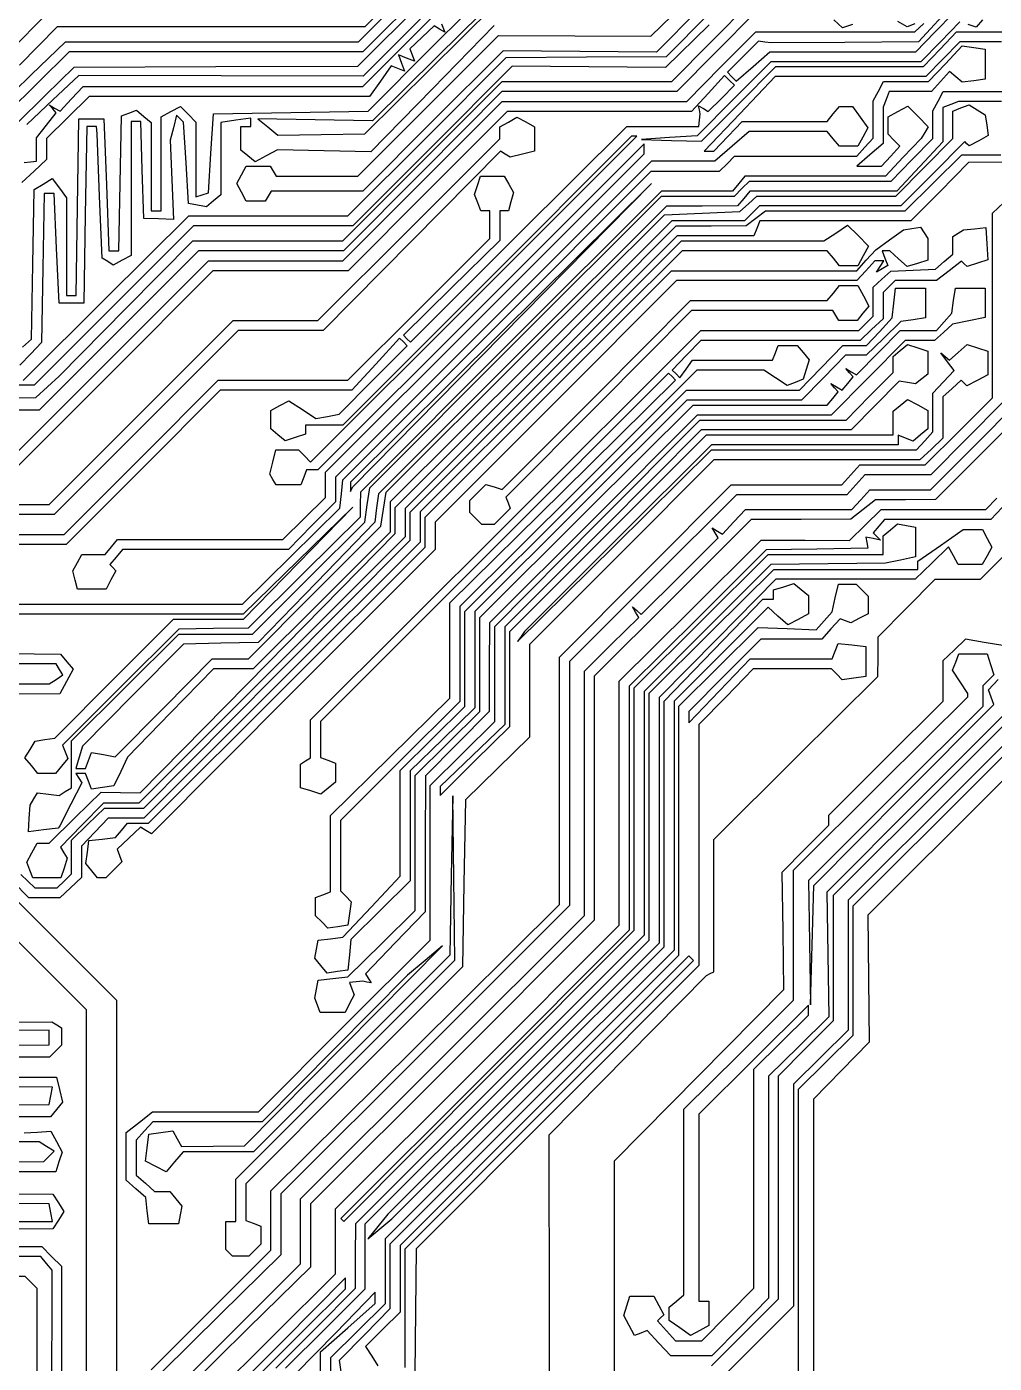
# Model space of a CAD drawing. Extents: x 13 to 278, y 25 to 201.
# Drawn here: x 47.1 to 98.5, y 60.8 to 131.8 of the extents above; entities that cross this region are included whole.
import ezdxf

# ---------------------------------------------------------------- set-up
doc = ezdxf.new("R2010")
doc.units = 0
doc.layers.add('Layer_1', color=7, linetype='CONTINUOUS')

msp = doc.modelspace()

# ---------------------------------------------------------------- linework, layer by layer
at = {"layer": 'Layer_1', "color": 7}
for points in [[(68.063157, 134.84571), (65.040134, 131.803), (56.867134, 131.803), (48.694124, 131.803), (46.696084, 129.77228)], [(45.491784, 127.48276), (47.318144, 129.24596), (49.144504, 131.00916), (56.925394, 131.00916), (64.706284, 131.00916), (67.938279, 134.25031)], [(68.24593, 133.78734), (64.946574, 130.48004), (57.144514, 130.48004), (49.342454, 130.48004), (47.681694, 128.83404), (46.020934, 127.18804)], [(46.850014, 114.76949), (47.330374, 115.20421), (47.403274, 119.17572), (47.476074, 123.14723), (47.954594, 123.44026), (48.433114, 123.73329), (48.814484, 123.2197), (49.195864, 122.70611), (49.195864, 120.11085), (49.195864, 117.51558), (49.454344, 117.51558), (49.712824, 117.51558), (49.785124, 122.21194), (49.857324, 126.90829), (50.518784, 126.90829), (51.180244, 126.90829), (51.312534, 123.40112), (51.444824, 119.89395), (51.709404, 119.89474), (51.973994, 119.89553), (52.047694, 123.47936), (52.121394, 127.06319), (52.514094, 127.21389), (52.906804, 127.36458), (53.300304, 127.038), (53.693814, 126.71142), (53.693814, 124.36257), (53.693814, 122.01372), (53.958394, 122.01372), (54.222974, 122.01372), (54.222974, 124.51795), (54.222974, 127.02218), (54.733774, 127.29555), (55.244564, 127.56892), (55.659814, 127.15367), (56.075064, 126.73842), (56.075064, 124.75089), (56.075064, 122.76337), (56.405794, 122.87244), (56.736524, 122.98152), (56.868814, 125.07731), (57.001104, 127.17309), (61.112384, 127.24569), (65.223664, 127.31829), (68.649192, 130.75144), (72.074718, 134.18438)], [(38.392624, 111.95867), (47.565984, 112.09096), (48.182204, 112.65867), (48.798424, 113.22638), (52.349504, 116.82586), (55.900574, 120.42534), (59.893224, 120.42534), (63.885874, 120.42534), (68.113009, 124.65867), (72.340141, 128.892), (76.847366, 128.892), (81.354591, 128.892), (83.458843, 131.00868), (85.563096, 133.12534)], [(46.550134, 126.65915), (48.071494, 128.16213), (49.592844, 129.6651), (57.133474, 129.6922), (64.674094, 129.7193), (68.11368, 133.13472)], [(82.793692, 132.72078), (80.550575, 130.46317), (76.477521, 130.49647), (72.40447, 130.52977), (68.669003, 126.80097), (64.933534, 123.07217), (62.505064, 123.07217), (60.076594, 123.07217), (59.913074, 122.80758), (59.749554, 122.543), (59.245314, 122.543), (58.741074, 122.543), (58.489614, 123.01275), (58.238154, 123.48261), (58.493444, 123.9388), (58.748744, 124.39498), (59.381444, 124.39498), (60.014134, 124.39498), (60.177654, 124.1304), (60.341184, 123.86582), (62.505064, 123.86582), (64.668954, 123.86582), (68.409772, 127.59996), (72.150591, 131.33411), (76.201585, 131.31921), (80.252578, 131.30431), (82.535458, 133.53823)], [(85.827679, 132.59618), (83.723426, 130.4795), (81.619174, 128.36284), (76.973535, 128.36284), (72.327899, 128.36284), (68.121251, 124.1295), (63.914604, 119.89617), (60.057584, 119.89617), (56.200554, 119.89617), (51.973424, 115.66284), (47.746294, 111.4295), (38.681214, 111.4295)], [(46.081224, 130.40834), (48.258194, 132.59668)], [(46.887834, 112.99389), (51.292494, 117.37104), (55.697154, 121.7482), (59.923774, 121.7482), (64.150394, 121.7482), (68.357646, 125.96162), (72.564905, 130.17506), (76.818188, 130.20136), (81.071474, 130.22766), (83.314005, 132.47019)], [(46.946924, 124.59561), (47.277654, 124.62691), (47.608384, 124.65831), (47.608384, 125.28408), (47.608384, 125.90986), (48.128884, 126.57157), (48.649384, 127.23328), (48.459614, 127.44342), (48.269844, 127.65356), (48.562114, 127.48701), (48.854384, 127.32045), (49.468134, 127.97375), (50.081874, 128.62706), (57.513784, 128.62706), (64.945684, 128.62706), (68.642761, 132.33123)], [(68.517977, 132.73559), (64.960874, 129.17114), (57.409154, 129.19544), (49.857434, 129.21974), (48.468364, 127.91575), (47.079304, 126.61176)], [(95.731932, 132.37602), (95.098205, 131.69221), (94.464477, 131.00841), (90.549239, 130.97701), (86.634001, 130.94561), (86.296152, 130.99021), (85.958306, 131.03481), (85.135039, 130.21154), (84.311774, 129.38828), (84.547677, 129.15237), (84.783579, 128.91647), (85.678498, 129.69782), (86.573417, 130.47917), (90.452616, 130.47917), (94.331815, 130.47917), (95.341931, 131.51363), (96.352042, 132.54808)], [(90.956066, 131.92094), (90.432379, 131.75473), (89.967487, 132.17545)], [(97.863292, 132.18028), (97.539512, 131.79015), (97.101982, 131.92901)], [(83.345044, 131.90914), (81.023134, 129.63471), (76.949286, 129.66861), (72.875439, 129.70251), (68.645206, 125.46077), (64.414974, 121.21904), (60.175434, 121.21904), (55.935904, 121.21904), (51.708774, 116.9857), (47.481644, 112.75237), (35.935474, 112.75237)], [(45.892834, 108.51915), (51.311944, 113.94312), (56.731064, 119.36707), (60.308464, 119.36707), (63.885854, 119.36707), (68.112987, 123.60041), (72.340119, 127.83374), (77.245108, 127.83374), (82.150097, 127.83374), (83.987988, 129.68582), (85.825879, 131.53791), (90.045475, 131.53791), (94.265071, 131.53791), (94.748926, 131.97579)], [(71.924639, 131.86984), (68.644891, 128.51305), (65.365144, 125.15626), (62.883384, 125.20636), (60.401634, 125.25646), (59.808954, 124.93926), (59.216264, 124.62206), (58.836304, 124.9374), (58.456344, 125.25275), (58.456344, 125.88181), (58.456344, 126.51087), (58.720924, 126.51087), (58.985504, 126.51087), (58.985504, 126.72963), (58.985504, 126.94839), (58.191754, 126.83189), (57.398004, 126.71539), (57.398004, 124.79345), (57.398004, 122.8715), (57.013844, 122.55267), (56.629674, 122.23384), (56.153944, 122.32434), (55.678214, 122.41484), (55.545924, 124.5742), (55.413634, 126.73356), (55.228074, 126.91798), (55.042514, 127.10241), (54.876244, 126.43996), (54.709984, 125.77751), (54.797184, 123.66964), (54.884384, 121.56178), (54.090634, 121.58888), (53.296884, 121.61598), (53.221184, 124.19566), (53.145484, 126.77535), (52.890474, 126.77535), (52.635474, 126.77535), (52.635474, 123.21278), (52.635474, 119.65022), (52.158194, 119.39479), (51.680924, 119.13936), (51.385194, 119.32213), (51.089464, 119.5049), (50.952404, 122.80939), (50.815334, 126.1139), (50.799334, 126.31234), (50.783334, 126.51077), (50.524854, 126.51077), (50.266384, 126.51077), (50.194184, 121.81442), (50.121984, 117.11807), (49.460524, 117.11807), (48.799064, 117.11807), (48.666774, 120.02848), (48.534484, 122.9389), (48.269894, 122.9389), (48.005314, 122.9389), (47.931814, 118.97933), (47.858314, 115.01975), (47.290424, 114.41526), (46.722534, 113.81077)], [(69.122964, 131.96744), (69.298158, 131.51089), (69.017019, 131.68465), (68.735879, 131.8584), (68.08621, 131.24807), (67.436539, 130.63773), (67.563155, 130.30777), (67.689769, 129.97782), (67.260434, 130.14257), (66.831104, 130.30732), (66.995854, 129.87799), (67.160604, 129.44866), (66.807184, 129.58427), (66.453764, 129.71989), (65.876604, 128.90934), (65.299434, 128.09879), (57.852994, 128.09879), (50.406544, 128.09879), (49.272044, 126.98537), (48.137554, 125.87195), (48.137554, 125.3117), (48.137554, 124.75145), (47.482614, 124.13616), (46.827664, 123.52087)], [(96.664452, 132.06788), (95.630432, 131.00894), (94.596409, 129.95001), (90.608587, 129.95001), (86.620766, 129.95001), (84.661333, 127.97741), (82.701901, 126.00481), (81.228372, 125.91081), (79.754844, 125.81681), (81.348967, 125.76681), (82.943089, 125.71681), (84.914219, 127.70119), (86.885349, 129.68556), (90.812343, 129.68556), (94.739337, 129.68556), (95.612712, 130.6116), (96.486082, 131.53765), (97.815592, 131.53765), (99.145102, 131.53765)], [(94.267065, 131.95601), (93.871481, 131.80421), (93.361481, 132.07715)], [(43.194004, 101.11174), (50.868754, 101.11174), (58.543494, 101.11174), (61.132864, 103.66724), (63.722224, 106.22275), (63.802024, 106.97257), (63.881824, 107.72238), (72.074142, 115.92644), (80.266457, 124.13049), (82.081059, 124.13049), (83.895664, 124.13049), (84.29254, 124.52737), (84.689415, 124.92424), (87.936799, 124.92424), (91.184184, 124.92424), (91.622067, 125.4081), (92.05995, 125.89195), (92.05995, 126.8807), (92.05995, 127.86945), (92.333841, 128.38122), (92.607735, 128.89299), (93.806819, 128.89299), (95.0059, 128.89299), (95.898562, 129.83948), (96.791212, 130.78597), (97.402142, 130.69937), (98.013072, 130.61277), (98.013072, 129.81902), (98.013072, 129.02527), (97.403202, 128.93877), (96.793322, 128.85227), (96.451172, 129.13623), (96.109022, 129.42019), (95.630982, 128.89196), (95.152934, 128.36373), (94.031625, 128.36373), (92.910315, 128.36373), (92.749716, 127.94521), (92.589116, 127.5267), (92.589116, 126.56457), (92.589116, 125.60245), (91.886505, 124.99871), (91.183893, 124.39498), (91.845497, 124.39498), (92.507101, 124.39498), (92.991648, 124.93039), (93.476195, 125.46581), (93.164948, 125.77706), (92.8537, 126.08831), (92.8537, 126.55525), (92.8537, 127.02219), (93.376802, 127.30215), (93.899905, 127.5821), (94.444787, 127.03722), (94.989668, 126.49234), (94.796173, 126.17926), (94.602678, 125.86618), (93.662044, 124.86643), (92.721408, 123.86668), (88.983491, 123.86615), (85.245577, 123.86581), (84.916199, 123.46893), (84.586822, 123.07206), (82.699364, 123.07206), (80.811903, 123.07206), (72.809884, 115.06681), (64.807864, 107.06156), (64.802864, 106.4017), (64.797864, 105.74185), (61.825984, 102.792), (58.854114, 99.84215), (57.008244, 99.81765), (55.162384, 99.79315), (52.070524, 96.70934), (48.978664, 93.62554), (49.117344, 93.26415), (49.256024, 92.90276), (48.929434, 92.50926), (48.602854, 92.11575), (48.138484, 92.11575), (47.674114, 92.11575), (47.326954, 92.53489), (46.979164, 92.95394), (47.255434, 93.39478), (47.531694, 93.83563), (48.049764, 93.91363), (48.567834, 93.99163), (51.722774, 97.15481), (54.877714, 100.31799), (56.738444, 100.31799), (58.599174, 100.31799), (61.505074, 103.29455), (64.410984, 106.27111), (61.496244, 103.42684), (58.581504, 100.58257), (50.760594, 100.58257), (42.939684, 100.58257)], [(98.872332, 131.00849), (97.766012, 131.00849), (96.659682, 131.00849), (95.762132, 130.08244), (94.864572, 129.1564), (90.861916, 129.1564), (86.85926, 129.1564), (84.965912, 127.17202), (83.072567, 125.18765), (83.329628, 125.18765), (83.586689, 125.18765), (84.345242, 125.9814), (85.103791, 126.77515), (87.357854, 126.77515), (89.611916, 126.77515), (89.941293, 127.17202), (90.27067, 127.5689), (90.620145, 127.5689), (90.96962, 127.5689), (91.368916, 126.99883), (91.768209, 126.42875), (91.506901, 125.94049), (91.245591, 125.45223), (90.758131, 125.45223), (90.27067, 125.45223), (89.941293, 125.84911), (89.611916, 126.24598), (87.536852, 126.24598), (85.461789, 126.24598), (84.557758, 125.45223), (83.653727, 124.65848), (81.964372, 124.65848), (80.275018, 124.65848), (71.87899, 116.26285), (63.482964, 107.8672), (63.482964, 107.20995), (63.482964, 106.55269), (62.236134, 105.28683), (60.989314, 104.02097), (56.579994, 104.02097), (52.170674, 104.02097), (51.835984, 103.6177), (51.501304, 103.21444), (51.661994, 103.05375), (51.822674, 102.89306), (51.558094, 102.39869), (51.293504, 101.90431), (50.539924, 101.90431), (49.786344, 101.90431), (49.657794, 102.3959), (49.529234, 102.88748), (49.772374, 103.32194), (50.015504, 103.75639), (50.631424, 103.75639), (51.247334, 103.75639), (51.576714, 104.15327), (51.906084, 104.55014), (56.295444, 104.55014), (60.684804, 104.55014), (61.819304, 105.66356), (62.953794, 106.77699), (62.953794, 107.45105), (62.953794, 108.12512), (71.420459, 116.58869), (79.887126, 125.05226), (79.887126, 125.31688), (79.887126, 125.58151), (71.22054, 116.91791), (62.553954, 108.25431), (62.253014, 108.25431), (61.952074, 108.25431), (61.799774, 107.85743), (61.647484, 107.46056), (60.993334, 107.46056), (60.339184, 107.46056), (60.166374, 107.74018), (59.993554, 108.0198), (60.155804, 108.66622), (60.318044, 109.31264), (60.921544, 109.31264), (61.525044, 109.31264), (61.846474, 108.99121), (62.167904, 108.66978), (70.83836, 117.32559), (79.508814, 125.98139), (79.365532, 125.98139), (79.222247, 125.98139), (71.552751, 118.30848), (63.883254, 110.63556), (62.889354, 110.63556), (61.895464, 110.63556), (61.895464, 110.3888), (61.895464, 110.14205), (61.353594, 109.97007), (60.811734, 109.79809), (60.427554, 110.11693), (60.043374, 110.43577), (60.043374, 110.92323), (60.043374, 111.41069), (60.524744, 111.66831), (61.006114, 111.92593), (61.728284, 111.4522), (62.450454, 110.97846), (63.063894, 111.09573), (63.677344, 111.213), (65.483834, 113.03344), (67.290334, 114.85389), (67.093464, 115.05075), (66.896594, 115.24762), (65.627914, 113.86763), (64.359224, 112.48765), (60.863164, 112.48765), (57.367114, 112.48765), (53.275524, 108.3866), (49.183934, 104.28556), (44.748894, 104.28556)], [(44.562094, 104.81587), (49.071494, 104.81587), (53.166134, 108.91692), (57.260774, 113.01796), (60.700244, 113.01796), (64.139724, 113.01796), (67.913345, 116.78485), (71.686967, 120.55174), (71.686967, 121.28271), (71.686967, 122.01374), (71.450698, 122.01374), (71.214422, 122.01374), (71.047822, 122.44788), (70.881225, 122.88203), (71.037345, 123.37393), (71.193467, 123.86582), (71.823948, 123.86582), (72.454429, 123.86582), (72.697563, 123.43136), (72.940696, 122.99691), (72.812143, 122.50532), (72.68359, 122.01374), (72.449865, 122.01374), (72.21614, 122.01374), (72.21614, 121.23001), (72.21614, 120.44629), (69.654897, 117.92632), (67.093654, 115.40636), (67.279844, 115.22017), (67.466033, 115.03398), (73.214524, 120.77212), (78.963015, 126.51027), (80.881245, 126.51106), (82.799474, 126.51186), (82.830804, 126.84258), (82.862134, 127.17331), (82.824244, 127.39142), (82.786354, 127.60952), (83.040409, 127.45251), (83.294465, 127.29549), (83.993452, 127.99448), (84.692438, 128.69346), (84.428472, 128.95743), (84.164505, 129.2214), (83.285379, 128.2635), (82.406253, 127.30561), (77.506527, 127.30561), (72.606803, 127.30561), (68.379672, 123.07227), (64.152544, 118.83894), (60.558764, 118.83894), (56.964984, 118.83894), (51.559824, 113.41516), (46.154674, 107.99137)], [(98.874322, 127.8345), (97.737732, 127.8345), (96.601142, 127.8345), (96.182632, 127.6739), (95.764122, 127.5133), (95.764122, 126.60423), (95.764122, 125.69517), (94.537288, 124.38358), (93.310457, 123.072), (89.410308, 123.072), (85.510162, 123.072), (85.180785, 122.67513), (84.851408, 122.27825), (82.965577, 122.27772), (81.079743, 122.27719), (73.423196, 114.62703), (65.766644, 106.97685), (65.668544, 106.22695), (65.570444, 105.47706), (62.477204, 102.2733), (59.383964, 99.06954), (57.394864, 99.03214), (55.405764, 98.99474), (52.725124, 96.28276), (50.044484, 93.57078), (49.867744, 92.97547), (49.691014, 92.38016), (49.945114, 92.38016), (50.199224, 92.38016), (50.363114, 92.80725), (50.527004, 93.23434), (51.153924, 93.1145), (51.780844, 92.99465), (54.359644, 95.59782), (56.938434, 98.20099), (57.900294, 98.20099), (58.862154, 98.20099), (62.379894, 101.72599), (65.897644, 105.251), (66.040474, 106.15777), (66.183314, 107.06453), (73.575573, 114.43754), (80.967836, 121.81054), (82.970856, 121.89714), (84.973879, 121.98374), (85.428923, 122.39554), (85.883964, 122.80735), (89.575579, 122.80735), (93.267196, 122.80735), (94.780266, 124.33638), (96.293332, 125.8654), (96.293332, 126.59364), (96.293332, 127.32188), (96.726172, 127.48797), (97.159012, 127.65407), (97.586072, 127.3865), (98.013122, 127.11893), (98.095322, 126.56854), (98.177522, 126.01816), (97.667082, 125.74498), (97.156652, 125.4718), (97.040902, 125.58755), (96.925152, 125.7033), (95.227826, 123.99074), (93.530492, 122.27819), (89.771459, 122.27819), (86.012402, 122.27819), (85.615527, 121.88131), (85.218652, 121.48444), (83.292229, 121.48444), (81.365808, 121.48444), (73.880624, 114.01615), (66.395434, 106.54801), (66.395434, 105.74452), (66.395434, 104.94103), (62.753994, 101.30655), (59.112544, 97.67207), (58.054474, 97.67207), (56.996394, 97.67207), (54.717744, 95.33015), (52.439094, 92.98823), (52.072604, 92.2213), (51.706104, 91.45437), (51.112084, 91.36967), (50.518074, 91.28497), (50.358654, 91.7004), (50.199234, 92.11583), (49.947344, 92.11583), (49.695454, 92.11583), (49.848204, 91.86868), (50.000954, 91.62153), (49.420964, 90.47962), (48.840984, 89.33771), (48.798784, 89.27151), (48.756484, 89.20531), (47.963584, 89.11301), (47.170684, 89.02071), (47.212574, 89.72632), (47.254574, 90.43194), (47.457534, 90.76034), (47.660504, 91.08875), (48.230544, 91.01515), (48.800584, 90.94155), (49.131314, 91.14744), (49.462044, 91.35332), (49.462044, 92.59899), (49.462044, 93.84466), (52.310634, 96.68442), (55.159224, 99.52418), (57.116964, 99.52418), (59.074694, 99.52418), (62.058874, 102.50074), (65.043044, 105.4773), (65.174714, 106.38635), (65.306374, 107.29539), (73.059089, 115.05146), (80.811807, 122.80752), (82.750615, 122.80752), (84.689427, 122.80752), (85.086302, 123.20439), (85.483177, 123.60126), (89.245647, 123.60126), (93.008117, 123.60126), (94.121539, 124.73576), (95.234962, 125.87025), (95.234962, 126.60524), (95.234962, 127.34022), (95.508852, 127.85199), (95.782742, 128.36376), (97.460832, 128.36376), (99.138922, 128.36376)], [(43.772774, 106.40406), (48.276684, 106.40406), (53.166114, 111.29886), (58.055534, 116.19365), (60.304564, 116.19365), (62.553594, 116.19365), (67.384853, 121.01961), (72.21611, 125.84558), (72.21611, 126.16584), (72.21611, 126.48611), (72.672299, 126.7414), (73.128486, 126.9967), (73.598341, 126.74524), (74.068194, 126.49378), (74.068194, 125.84668), (74.068194, 125.19957), (73.421774, 125.03733), (72.775352, 124.87508), (72.51225, 125.03769), (72.249149, 125.2003), (67.54011, 120.43239), (62.831074, 115.66449), (60.575604, 115.66449), (58.320134, 115.66449), (53.430704, 110.76969), (48.541274, 105.8749), (44.015534, 105.8749)], [(99.257782, 124.61059), (97.127552, 124.58299), (95.594212, 123.03349), (94.060881, 121.48398), (90.046009, 121.48398), (86.031139, 121.48398), (85.878843, 121.08711), (85.726548, 120.69023), (83.689304, 120.69023), (81.652063, 120.69023), (74.420585, 113.44351), (67.189104, 106.19677), (67.189104, 105.44166), (67.189104, 104.68655), (60.113344, 97.60714), (53.037574, 90.52773), (52.098634, 90.52773), (51.159704, 90.52773), (50.015414, 89.36179), (48.871124, 88.19584), (49.051354, 87.90421), (49.231594, 87.61258), (49.064394, 87.08578), (48.897194, 86.55898), (48.149584, 86.55898), (47.401974, 86.55898), (47.242324, 86.9756), (47.082674, 87.39164), (47.355614, 87.90164), (47.628554, 88.41164), (47.954844, 88.41164), (48.281134, 88.41164), (49.656814, 89.76586), (51.032504, 91.12009), (52.070094, 91.10579), (53.107674, 91.09149), (59.883804, 97.9839), (66.659944, 104.87629), (66.659944, 105.56296), (66.659944, 106.24963), (74.128225, 113.73482), (81.596508, 121.22001), (83.454788, 121.22801), (85.313065, 121.23601), (85.826656, 121.62446), (86.340247, 122.01293), (90.052317, 122.01293), (93.764389, 122.01293), (95.2714, 123.50421), (96.778412, 124.9955), (98.850952, 124.9895)], [(53.693204, 60.41392), (56.868204, 63.59282), (60.043214, 66.77171), (60.043214, 68.34664), (60.043214, 69.92157), (67.716125, 77.53467), (75.389042, 85.14777), (75.389042, 91.72411), (75.389042, 98.30044), (79.953105, 102.87768), (84.517167, 107.45492), (87.452722, 107.45692), (90.388277, 107.45892), (90.867168, 107.98808), (91.346058, 108.51725), (93.084347, 108.51725), (94.822638, 108.51725), (96.615212, 110.29609), (98.407792, 112.07494), (98.407792, 116.98475), (98.407792, 121.89456), (99.311042, 122.74653)], [(46.764524, 86.74135), (47.506604, 86.03039), (48.106334, 86.03039), (48.706074, 86.03039), (49.084044, 86.40836), (49.462024, 86.78634), (49.462024, 87.67938), (49.462024, 88.57242), (50.334514, 89.41807), (51.207004, 90.26372), (52.252744, 90.26672), (53.298484, 90.26972), (60.376084, 97.39456), (67.45369, 104.51939), (67.45369, 105.26489), (67.45369, 106.01038), (74.665359, 113.21848), (81.877027, 120.42657), (85.654875, 120.42657), (89.432726, 120.42657), (90.06649, 120.84182), (90.700255, 121.25708), (91.253872, 120.70347), (91.807486, 120.14985), (91.527528, 119.62675), (91.247572, 119.10365), (90.760112, 119.10365), (90.272651, 119.10365), (89.943274, 119.50052), (89.613897, 119.8974), (85.764016, 119.8974), (81.914135, 119.8974), (74.948495, 112.96265), (67.982857, 106.0279), (67.982857, 105.22181), (67.982857, 104.41573), (60.638924, 97.07531), (53.295004, 89.73489), (52.354054, 89.73489), (51.413104, 89.73489), (50.702154, 88.99281), (49.991194, 88.25073), (49.991194, 87.41562), (49.991194, 86.58051), (49.412134, 86.04104), (48.833074, 85.50156), (48.008824, 85.50156), (47.184574, 85.50156), (46.338924, 86.37371)], [(98.939172, 111.83968), (97.027562, 109.91522), (95.115954, 107.99077), (93.364352, 107.99077), (91.6128, 107.99077), (91.133909, 107.4616), (90.655018, 106.93244), (87.7223, 106.93244), (84.789581, 106.93244), (80.354974, 102.50359), (75.920367, 98.07474), (75.920367, 91.58782), (75.920367, 85.1009), (68.24745, 77.4314), (60.574534, 69.7619), (60.574534, 68.14766), (60.574534, 66.53342), (57.399534, 63.39753), (54.224534, 60.26163)], [(55.018284, 59.44771), (58.325574, 62.74706), (61.632864, 66.04642), (61.632864, 67.77192), (61.632864, 69.49742), (69.173492, 77.03456), (76.714117, 84.57171), (76.714117, 91.06478), (76.714117, 97.55785), (78.157104, 98.98291), (79.600091, 100.40797), (79.437603, 100.69367), (79.275112, 100.97936), (79.501995, 100.77285), (79.728875, 100.56633), (81.780097, 102.60552), (83.831319, 104.64472), (83.671421, 104.90344), (83.511522, 105.16216), (83.778527, 104.99714), (84.045531, 104.83212), (84.659277, 105.48543), (85.273026, 106.13873), (88.096315, 106.13873), (90.919602, 106.13873), (91.398492, 106.6679), (91.877383, 107.19706), (93.495538, 107.19706), (95.113692, 107.19706), (97.423282, 109.5174), (99.732872, 111.83774)], [(100.26055, 111.57499), (97.818382, 109.12262), (95.376212, 106.67026), (93.783488, 106.66426), (92.190762, 106.65826), (91.529304, 106.14086), (90.867846, 105.62346), (88.225021, 105.61746), (85.582195, 105.61146), (81.412, 101.44738), (77.241804, 97.28329), (77.241804, 90.79616), (77.241804, 84.30902), (69.701178, 76.77188), (62.160554, 69.23474), (62.160554, 67.55102), (62.160554, 65.8673), (58.853264, 62.62181), (55.545974, 59.37633)], [(56.870364, 58.91854), (60.177654, 62.21789), (63.484954, 65.51724), (63.484954, 67.24274), (63.484954, 68.96825), (71.025575, 76.50539), (78.5662, 84.04253), (78.5662, 90.52999), (78.5662, 97.01744), (82.336513, 100.7672), (86.106826, 104.51696), (88.450663, 104.50996), (90.794501, 104.50296), (91.63826, 105.32076), (92.482017, 106.13856), (95.267571, 106.13856), (98.053122, 106.13856), (98.628412, 106.75093)], [(98.921162, 106.2519), (98.317712, 105.60955), (95.485812, 105.60955), (92.653911, 105.60955), (92.359226, 105.25447), (92.064541, 104.8994), (92.260685, 104.70326), (92.456826, 104.50712), (92.059951, 104.59532), (91.663076, 104.68352), (91.718416, 104.38521), (91.773756, 104.08691), (89.072585, 104.04391), (86.371414, 104.00091), (82.733393, 100.37698), (79.095372, 96.75304), (79.095372, 90.2655), (79.095372, 83.77795), (71.432626, 76.11863), (63.769884, 68.45929), (63.849384, 68.37979), (63.928884, 68.30029), (71.640925, 76.04085), (79.352971, 83.78143), (79.356471, 90.22742), (79.359971, 96.6734), (82.918429, 100.21544), (86.476887, 103.75747), (89.533013, 103.75747), (92.589138, 103.75747), (92.589138, 104.25424), (92.589138, 104.75101), (92.973303, 105.06984), (93.357467, 105.38867), (93.833199, 105.29707), (94.30893, 105.20547), (94.30893, 104.41795), (94.30893, 103.63042), (93.51518, 103.46069), (92.72143, 103.29095), (89.674904, 103.25965), (86.628377, 103.22835), (83.258758, 99.85124), (79.889138, 96.47412), (79.889138, 89.9938), (79.889138, 83.51348), (72.216221, 75.84398), (64.543304, 68.17448), (64.541304, 66.45298), (64.539304, 64.73148), (62.430994, 62.61481), (60.322674, 60.49815)], [(60.839114, 60.51051), (62.955784, 62.61476), (65.072454, 64.71902), (65.072454, 66.44676), (65.072454, 68.1745), (72.613075, 75.71164), (80.1537, 83.24878), (80.1537, 89.81231), (80.1537, 96.37584), (83.469223, 99.66978), (86.784749, 102.96372), (90.612973, 102.96372), (94.441201, 102.96372), (94.441201, 103.17737), (94.441201, 103.39102), (95.639562, 104.23571), (96.837922, 105.08039), (97.350042, 105.08039), (97.862162, 105.08039), (98.113622, 104.61054), (98.365082, 104.14068), (98.109782, 103.68449), (97.854492, 103.2283), (97.219322, 103.2283), (96.584162, 103.2283), (96.323522, 103.69133), (96.062872, 104.15435), (95.173298, 103.29445), (94.283718, 102.43455), (90.584573, 102.43455), (86.885428, 102.43455), (83.784146, 99.29664), (80.682867, 96.15872), (80.682867, 89.62685), (80.682867, 83.09498), (73.472971, 75.88964), (66.263074, 68.6843), (65.733904, 68.03078), (65.204744, 67.37726), (65.842594, 67.90643), (66.480444, 68.4356), (73.713948, 75.67106), (80.94745, 82.90653), (80.94745, 89.42974), (80.94745, 95.95296), (83.56777, 98.66459), (86.18809, 101.37622), (86.478187, 101.37622), (86.768284, 101.37622), (86.768284, 101.62297), (86.768284, 101.86973), (87.310148, 102.04171), (87.852012, 102.21369), (88.23619, 101.89485), (88.620367, 101.57601), (88.620367, 101.08855), (88.620367, 100.60109), (88.06919, 100.30611), (87.518015, 100.01113), (87.000382, 100.47958), (86.482748, 100.94803), (83.979684, 98.45537), (81.476617, 95.96271), (81.476617, 89.34119), (81.476617, 82.71968), (73.8037, 75.05018), (66.130784, 67.38068), (66.130784, 65.65015), (66.130784, 63.9196), (64.675574, 62.48247), (63.220364, 61.04534), (63.228364, 59.71338)], [(74.873638, 53.20887), (74.855538, 63.05582), (74.837438, 72.90277), (79.016932, 77.14312), (83.196428, 81.38348), (83.394865, 81.47998), (83.593303, 81.57648), (83.593303, 85.09408), (83.593303, 88.61168), (87.954229, 92.94338), (92.315155, 97.27509), (92.319855, 98.32575), (92.324555, 99.37641), (93.837628, 100.90544), (95.350698, 102.43446), (96.556712, 102.43446), (97.762712, 102.43446), (99.597672, 104.28359)], [(63.795624, 60.31254), (63.709424, 60.92073), (65.051614, 62.29691), (66.393794, 63.6731), (66.394594, 65.3946), (66.395384, 67.1161), (74.068302, 74.7856), (81.741218, 82.45509), (81.741218, 89.07759), (81.741218, 95.70009), (83.844489, 97.79103), (85.94776, 99.88196), (87.492776, 99.81886), (89.037792, 99.75576), (89.455011, 100.23522), (89.87223, 100.71467), (90.045098, 101.44228), (90.217966, 102.16988), (90.689176, 102.16988), (91.160385, 102.16988), (91.477885, 101.85238), (91.795385, 101.53488), (91.795385, 101.06794), (91.795385, 100.601), (91.332365, 100.36286), (90.869344, 100.12472), (90.585448, 100.2277), (90.301551, 100.33067), (89.816836, 99.79507), (89.33212, 99.25946), (87.712859, 99.25946), (86.093599, 99.25946), (84.181992, 97.33501), (82.270385, 95.41056), (82.270385, 95.10896), (82.270385, 94.80735), (83.899824, 96.50424), (85.529261, 98.20113), (87.707975, 98.20113), (89.886686, 98.20113), (90.045783, 98.61573), (90.204877, 99.03032), (90.933984, 98.94642), (91.663094, 98.86252), (91.663094, 98.06877), (91.663094, 97.27502), (91.037264, 97.18642), (90.411437, 97.09792), (90.124452, 97.3849), (89.837522, 97.67188), (87.76222, 97.67188), (85.686918, 97.67188), (84.243261, 96.1932), (82.799605, 94.71452), (82.799605, 88.31381), (82.799605, 81.9131), (75.285284, 74.38239), (67.770964, 66.85167), (67.733684, 63.54553), (67.696404, 60.23939)], [(98.948552, 98.9242), (97.960792, 99.08449), (96.973042, 99.24478), (96.368542, 98.67689), (95.764042, 98.10899), (95.764042, 97.02631), (95.764042, 95.94364), (92.721285, 92.90956), (89.678577, 89.87549), (89.678577, 89.61568), (89.678577, 89.35587), (88.445854, 88.10433), (87.213133, 86.85278), (87.257853, 83.72961), (87.302573, 80.60644), (82.802034, 76.05988), (78.301495, 71.51332), (78.299395, 61.37551), (78.297295, 51.23769)], [(43.280304, 98.52572), (48.874594, 98.45442), (49.207164, 98.05371), (49.539724, 97.653), (49.192274, 97.00377), (48.844814, 96.35455), (39.164364, 96.28515)], [(99.271512, 95.49621), (94.435155, 90.65456), (89.598802, 85.81289), (89.652692, 82.49406), (89.706582, 79.17523), (88.105141, 77.59846), (86.503703, 76.02169), (86.503703, 70.11966), (86.503703, 64.21762), (84.99063, 62.68859), (83.47756, 61.15957), (82.390919, 61.15957), (81.304277, 61.15957), (80.675541, 61.82881), (80.046806, 62.49807), (79.707414, 62.36783), (79.368023, 62.23759), (79.084747, 62.7669), (78.801468, 63.29621), (78.966248, 63.81538), (79.131028, 64.33455), (79.765345, 64.33455), (80.399665, 64.33455), (80.664248, 63.84018), (80.928832, 63.3458), (80.763374, 63.18034), (80.597917, 63.01488), (81.078274, 62.48409), (81.558633, 61.9533), (82.254267, 61.9533), (82.949902, 61.9533), (84.329926, 63.35069), (85.709951, 64.74807), (85.709951, 70.56962), (85.709951, 76.39117), (87.165159, 77.8283), (88.620367, 79.26544), (88.620367, 79.53455), (88.620367, 79.80365), (85.709951, 76.90226), (82.799534, 74.00087), (82.799534, 69.03542), (82.799534, 64.06997), (83.064117, 64.06997), (83.3287, 64.06997), (83.3287, 63.41782), (83.3287, 62.76567), (82.840441, 62.50436), (82.352179, 62.24306), (81.782108, 62.64235), (81.212034, 63.04164), (81.212034, 63.39112), (81.212034, 63.74059), (81.608909, 64.06997), (82.005784, 64.39935), (82.005784, 69.3324), (82.005784, 74.26545), (84.9162, 77.16685), (87.826617, 80.06824), (87.826617, 83.52093), (87.826617, 86.97363), (92.456826, 91.5791), (97.087032, 96.18457), (97.087032, 96.27617), (97.087032, 96.36777), (96.684152, 96.98263), (96.281282, 97.5975), (96.447882, 98.03166), (96.614482, 98.46581), (97.362092, 98.46581), (98.109702, 98.46581), (98.286112, 97.91001), (98.462512, 97.35421), (98.171652, 97.06335), (97.880782, 96.77248), (97.880782, 96.22725), (97.880782, 95.68202), (93.250576, 91.05748), (88.620367, 86.43294), (88.677257, 83.12282), (88.734157, 79.81269), (88.818527, 82.98762), (88.902887, 86.16256), (93.690662, 90.9758), (98.478442, 95.78904), (98.331342, 96.17236), (98.184252, 96.55569), (98.693972, 97.10281)], [(88.091194, 55.66818), (88.091194, 65.50051), (88.091194, 75.33285), (89.546402, 76.76998), (91.00161, 78.20711), (91.00161, 81.63936), (91.00161, 85.07161), (97.616192, 91.68619), (104.23077, 98.30078)], [(38.963744, 96.88247), (48.271414, 96.88647), (48.636034, 97.11742), (49.000664, 97.34837), (48.818864, 97.64254), (48.637054, 97.9367), (43.128814, 97.9367)], [(83.460992, 60.6304), (87.032867, 64.19492), (87.032867, 70.11446), (87.032867, 76.03401), (88.488076, 77.51261), (89.943284, 78.99122), (89.943284, 82.31457), (89.943284, 85.63793), (95.896412, 91.58665), (101.84953, 97.53536)], [(105.02452, 97.80039), (98.402032, 91.18779), (91.779536, 84.57519), (91.814876, 81.20671), (91.850216, 77.83824), (90.367575, 76.3197), (88.884938, 74.80117), (88.884938, 64.99908), (88.884938, 55.19699)], [(102.64319, 97.27084), (96.690072, 91.32212), (90.736944, 85.37341), (90.736944, 81.92258), (90.736944, 78.47176), (89.281736, 77.03462), (87.826527, 75.59749), (87.826527, 69.69529), (87.826527, 63.79309), (84.254652, 60.21915)], [(50.255784, 51.00921), (50.255784, 65.28126), (50.255784, 79.55332), (45.294844, 84.49764), (40.333904, 89.44197), (34.380784, 89.52257), (28.427654, 89.60317), (27.303174, 90.68653), (26.178704, 91.7699), (26.178704, 92.19811), (26.178704, 92.62631), (26.722674, 92.91744), (27.266654, 93.20857), (28.249824, 92.133), (29.232984, 91.05743), (35.050394, 91.05743), (40.867804, 91.05743), (46.355544, 85.56502), (51.843284, 80.07261), (51.843284, 65.7831), (51.843284, 51.49359)], [(67.189114, 60.5322), (67.189114, 63.69186), (67.189114, 66.85152), (74.851863, 74.51085), (82.514609, 82.17018), (82.388289, 82.29649), (82.261969, 82.42281), (74.593251, 74.72161), (66.924534, 67.0204), (66.924534, 65.25414), (66.924534, 63.48789), (66.007284, 62.57064), (65.090034, 61.65339), (65.410044, 61.14097), (65.730044, 60.62856)], [(36.966334, 78.89703), (48.417634, 78.90603), (48.674154, 78.74749), (48.930664, 78.58896), (48.930664, 78.12832), (48.930664, 77.66769), (48.613164, 77.35019), (48.295664, 77.03269), (36.706914, 77.03269)], [(36.415454, 77.62714), (48.271364, 77.69604), (48.271364, 78.08297), (48.271364, 78.4699), (36.728454, 78.4)], [(36.493874, 74.38868), (48.264294, 74.52097), (48.352894, 74.98126), (48.441494, 75.44154), (36.582524, 75.51044)], [(36.887084, 75.97435), (48.656004, 75.97435), (48.822884, 75.30946), (48.989754, 74.64457), (48.663234, 74.25113), (48.336704, 73.85768), (36.727434, 73.85768)], [(36.354734, 71.41502), (47.985994, 71.48402), (48.258774, 71.7568), (48.531554, 72.02958), (48.136894, 72.27909), (47.742224, 72.5286), (36.149944, 72.5326)], [(46.946294, 73.00793), (47.654974, 73.05393), (48.363664, 73.09993), (48.661824, 72.54281), (48.959984, 71.98569), (48.795204, 71.46652), (48.630424, 70.94735), (36.874294, 70.94735)], [(36.797204, 69.82562), (48.476244, 69.75672), (48.768244, 69.2937), (49.060254, 68.83068), (48.768214, 68.36766), (48.476174, 67.90464), (31.089594, 67.83664)], [(31.092814, 68.30406), (48.442424, 68.30406), (48.353414, 68.76634), (48.264314, 69.22936), (36.493894, 69.36165)], [(30.874994, 66.96715), (47.876584, 66.97415), (48.403644, 66.44708), (48.930704, 65.92003), (48.930704, 58.30183)], [(48.412264, 58.20047), (48.430064, 65.70372), (48.126014, 66.07008), (47.821964, 66.43644), (30.782614, 66.44734), (13.743274, 66.45824), (13.743274, 65.92554), (13.743274, 65.39283), (30.359104, 65.39283), (46.974934, 65.39283), (47.292434, 65.07533), (47.609934, 64.75783), (47.609934, 57.33919)], [(59.516394, 60.24525), (61.765354, 62.48252), (64.014314, 64.7198), (64.014314, 65.01296), (64.014314, 65.30612), (60.707024, 61.96359), (57.399724, 58.62105)], [(62.690374, 59.80831), (62.690374, 61.36749), (64.145584, 62.65032), (65.600784, 63.93316), (65.600784, 64.23382), (65.600784, 64.53448), (63.484124, 62.36593), (61.367454, 60.19739)]]:
    msp.add_lwpolyline(points, dxfattribs=at)
for points in [[(68.482453, 129.51486), (71.91866, 132.91495), (73.258219, 132.82215), (74.597778, 132.72935), (74.597614, 132.87487), (74.59745, 133.02039), (74.27995, 133.33789), (73.96245, 133.65539), (73.167562, 133.65539), (72.372675, 133.65539), (68.913983, 130.23058), (65.455294, 126.80577), (62.405824, 126.85717), (59.356354, 126.90857), (59.888584, 126.4776), (60.420814, 126.04663), (62.733524, 126.08073), (65.046244, 126.11483)], [(72.348482, 115.40936), (80.285982, 123.46896), (72.282336, 115.53312), (64.278694, 107.59727), (64.278694, 107.35308), (64.278694, 107.10889), (64.344794, 107.22932), (64.410894, 107.34975)], [(50.532444, 86.9419), (50.215154, 87.32421), (50.301654, 87.93408), (50.388154, 88.54396), (51.096394, 88.62586), (51.804634, 88.70766), (52.120974, 89.08883), (52.437324, 89.47), (52.990344, 89.47), (53.543364, 89.47), (60.895444, 96.8069), (68.247526, 104.14379), (68.247526, 104.94482), (68.247526, 105.74584), (74.797911, 112.2923), (81.348293, 118.83876), (86.266279, 118.83876), (91.184261, 118.83876), (91.68829, 119.39648), (92.192318, 119.9542), (92.929466, 120.47962), (93.666614, 121.00505), (94.120091, 121.07505), (94.573568, 121.14505), (94.767955, 120.85179), (94.962339, 120.55854), (94.966339, 119.98106), (94.970339, 119.40358), (94.422213, 119.2296), (93.874083, 119.05563), (93.409192, 119.47636), (92.944298, 119.89708), (92.738386, 119.89708), (92.532474, 119.89708), (92.681519, 119.50868), (92.830561, 119.12028), (92.536654, 118.93863), (92.242745, 118.75699), (92.431533, 119.06245), (92.620318, 119.36791), (92.381127, 119.36791), (92.141938, 119.36791), (91.663048, 118.83875), (91.184157, 118.30958), (86.394495, 118.30958), (81.60483, 118.30958), (75.190711, 111.89145), (68.776597, 105.47331), (68.776597, 104.74829), (68.776597, 104.02328), (61.239504, 96.46425), (53.702404, 88.90523), (53.414704, 89.08304), (53.127004, 89.26085), (52.504244, 88.6758), (51.881484, 88.09074), (52.009884, 87.75615), (52.138284, 87.42156), (51.707284, 86.99056), (51.276294, 86.55957), (51.063104, 86.55957), (50.849814, 86.55957)], [(62.754244, 84.22108), (62.426604, 84.54872), (62.426604, 85.03327), (62.426604, 85.51783), (62.823484, 85.67012), (63.220354, 85.82242), (63.220354, 87.8488), (63.220354, 89.87517), (66.395354, 92.99811), (69.570357, 96.12105), (69.570357, 98.654), (69.570357, 101.18695), (75.563154, 107.10684), (81.555953, 113.02674), (81.371488, 113.2112), (81.187026, 113.39567), (71.939108, 104.13348), (62.691194, 94.87129), (62.691194, 93.91873), (62.691194, 92.96617), (63.088064, 92.81387), (63.484944, 92.66158), (63.484944, 92.15651), (63.484944, 91.65143), (63.100764, 91.33259), (62.716584, 91.01375), (62.174724, 91.18573), (61.632854, 91.35771), (61.632854, 91.98573), (61.632854, 92.61374), (61.897444, 92.77726), (62.162024, 92.94078), (62.162024, 93.95344), (62.162024, 94.9661), (72.535003, 105.31491), (82.907979, 115.66373), (87.105983, 115.66373), (91.303989, 115.66373), (91.681965, 116.0417), (92.059941, 116.41968), (92.059941, 117.19132), (92.059941, 117.96296), (92.527965, 118.38652), (92.995989, 118.81007), (94.181611, 118.86697), (95.367232, 118.92387), (95.830252, 119.3192), (96.293272, 119.71453), (96.293272, 120.18707), (96.293272, 120.65962), (96.572972, 120.83248), (96.852672, 121.00535), (97.447772, 121.07065), (98.042862, 121.13595), (98.101062, 120.27195), (98.159262, 119.40794), (97.603222, 119.23146), (97.047172, 119.05498), (96.899392, 119.20276), (96.751612, 119.35055), (96.089902, 118.83005), (95.428192, 118.30955), (94.326164, 118.30955), (93.224137, 118.30955), (92.906637, 117.99205), (92.589137, 117.67455), (92.589137, 116.97983), (92.589137, 116.28512), (91.976742, 115.70984), (91.364378, 115.13456), (87.131452, 115.13456), (82.898526, 115.13456), (82.140709, 114.34357), (81.382892, 113.55258), (81.583673, 113.3518), (81.784455, 113.15101), (82.12272, 113.61362), (82.460987, 114.07623), (84.586321, 114.07623), (86.711658, 114.07623), (86.863955, 114.4731), (87.016249, 114.86998), (87.521323, 114.86998), (88.026397, 114.86998), (88.345236, 114.4858), (88.664077, 114.10162), (88.499853, 113.5842), (88.335631, 113.06678), (87.911546, 112.90404), (87.487462, 112.7413), (86.872594, 113.14418), (86.257726, 113.54706), (84.474789, 113.54706), (82.691849, 113.54706), (76.395686, 107.27017), (70.099523, 100.99329), (70.099523, 98.46864), (70.099523, 95.94399), (66.924524, 92.77726), (63.749524, 89.61053), (63.749524, 87.74109), (63.749524, 85.87164), (64.036504, 85.58465), (64.323494, 85.29767), (64.234994, 84.67184), (64.146494, 84.04601), (63.614234, 83.96971), (63.081974, 83.89341)], [(70.94619, 105.6625), (70.62869, 105.98), (70.62869, 106.30506), (70.62869, 106.63012), (71.053444, 107.05488), (71.478198, 107.47963), (71.91334, 107.34345), (72.348482, 107.20728), (77.349401, 112.22927), (82.350319, 117.25126), (85.982109, 117.25126), (89.613897, 117.25126), (89.943274, 117.64813), (90.272651, 118.04501), (90.760112, 118.04501), (91.247572, 118.04501), (91.539825, 117.49893), (91.832079, 116.95285), (91.516738, 116.57288), (91.201397, 116.19292), (90.720241, 116.19292), (90.239086, 116.19292), (90.075566, 116.45751), (89.912045, 116.72209), (86.157346, 116.72109), (82.402649, 116.72009), (77.473728, 111.76033), (72.544808, 106.80056), (72.656893, 106.50054), (72.768981, 106.20052), (72.341394, 105.77294), (71.913808, 105.34535), (71.588749, 105.34535), (71.26369, 105.34535), (70.94619, 105.66285)], [(62.528224, 79.79723), (62.381864, 80.17864), (62.472664, 80.65712), (62.563464, 81.1356), (63.354954, 81.2198), (64.146434, 81.304), (65.932374, 83.06474), (67.718312, 84.82548), (67.718312, 88.4121), (67.718312, 91.99871), (69.438104, 93.70321), (71.157896, 95.40772), (71.157896, 97.91008), (71.157896, 100.41244), (76.823863, 106.05366), (82.489834, 111.69489), (86.051885, 111.69489), (89.613936, 111.69489), (89.908621, 112.04996), (90.203306, 112.40503), (90.007162, 112.62154), (89.811021, 112.83806), (90.111771, 112.66626), (90.412522, 112.49446), (90.704789, 112.84662), (90.997056, 113.19878), (90.800912, 113.41529), (90.604771, 113.63181), (90.891672, 113.46857), (91.178573, 113.30533), (92.335824, 114.48448), (93.493074, 115.66364), (94.455311, 115.66364), (95.417552, 115.66364), (95.831312, 116.12666), (96.245072, 116.58968), (96.335372, 117.25114), (96.425672, 117.91259), (97.219422, 117.91259), (98.013172, 117.91259), (98.013172, 117.12969), (98.013172, 116.34679), (97.142442, 116.1687), (96.271712, 115.99062), (95.798692, 115.56254), (95.325675, 115.13447), (94.546136, 115.13447), (93.766596, 115.13447), (91.795466, 113.15009), (89.824336, 111.16572), (86.2685, 111.16572), (82.712664, 111.16572), (77.193175, 105.64018), (71.673689, 100.11464), (71.662519, 97.75761), (71.651349, 95.40059), (69.958585, 93.692), (68.265823, 91.98342), (68.256723, 88.36729), (68.247623, 84.75116), (66.666974, 83.10541), (65.086324, 81.45967), (65.231434, 81.22489), (65.376544, 80.9901), (65.158434, 81.028), (64.940334, 81.0659), (64.587554, 81.0346), (64.234774, 81.0033), (64.353364, 80.67258), (64.471954, 80.34185), (64.233814, 79.87883), (63.995674, 79.4158), (63.335214, 79.4158), (62.674764, 79.4158), (62.528404, 79.79723)], [(62.712344, 81.90387), (62.382924, 82.3008), (62.473624, 82.77653), (62.564324, 83.25226), (63.223074, 83.33146), (63.881834, 83.41066), (65.403184, 85.02972), (66.924544, 86.64877), (66.924544, 89.4561), (66.924544, 92.26343), (68.644332, 93.96794), (70.364124, 95.67244), (70.364124, 98.19583), (70.364124, 100.71922), (76.253262, 106.604), (82.142398, 112.48878), (85.140402, 112.48878), (88.138407, 112.48878), (89.295562, 113.6794), (90.452717, 114.87003), (91.074543, 114.87003), (91.696373, 114.87003), (92.386853, 115.59763), (93.077334, 116.32523), (93.163954, 117.11898), (93.250574, 117.91273), (94.044324, 117.91273), (94.838074, 117.91273), (94.838074, 117.11898), (94.838074, 116.32523), (94.18495, 116.23313), (93.531826, 116.14103), (92.605165, 115.24097), (91.678504, 114.34091), (91.130565, 114.34091), (90.582626, 114.34091), (89.414115, 113.15028), (88.245604, 111.95966), (85.204639, 111.95966), (82.163674, 111.95966), (76.528478, 106.3441), (70.893281, 100.72855), (70.893281, 98.16873), (70.893281, 95.6089), (69.173762, 93.92855), (67.454243, 92.2482), (67.453978, 89.3295), (67.453714, 86.4108), (65.879654, 84.85316), (64.305594, 83.29553), (64.225994, 82.4802), (64.146394, 81.66486), (63.594074, 81.58596), (63.041754, 81.50706), (62.712334, 81.90399)], [(57.840504, 66.62761), (57.664114, 66.804), (57.664114, 67.55365), (57.664114, 68.3033), (57.928704, 68.3033), (58.193284, 68.3033), (58.193284, 69.43004), (58.193284, 70.55677), (64.014114, 76.3731), (69.83495, 82.18942), (69.77603, 86.5573), (69.71711, 90.92518), (69.63823, 86.69185), (69.55936, 82.45851), (64.341834, 77.23299), (59.124294, 72.00747), (57.262384, 72.00747), (55.400474, 72.00747), (54.941114, 71.47097), (54.481744, 70.93447), (53.940414, 71.22418), (53.399084, 71.5139), (53.481084, 72.2237), (53.563084, 72.93351), (54.200624, 73.02361), (54.838174, 73.11371), (55.071814, 72.69621), (55.305464, 72.2787), (56.978684, 72.3038), (58.651894, 72.3289), (63.912694, 77.63868), (69.173497, 82.94847), (68.247455, 82.17105), (67.321414, 81.39364), (63.460354, 77.49432), (59.599304, 73.59498), (56.688334, 73.59498), (53.777384, 73.59498), (53.339504, 73.11113), (52.901614, 72.62727), (52.901614, 71.69693), (52.901614, 70.76658), (53.385474, 70.3287), (53.869324, 69.89081), (54.279114, 69.89081), (54.688904, 69.89081), (55.007734, 69.50665), (55.326564, 69.12249), (55.234964, 68.64675), (55.143364, 68.17102), (54.353234, 68.17102), (53.563114, 68.17102), (53.482014, 68.87112), (53.400914, 69.57122), (52.886664, 70.03661), (52.372414, 70.502), (52.372414, 71.7647), (52.372414, 73.02741), (53.069554, 73.57578), (53.766694, 74.12415), (56.578124, 74.12415), (59.389544, 74.12415), (63.950774, 78.69097), (68.511999, 83.25779), (68.511999, 87.36372), (68.511999, 91.46964), (70.231791, 93.17415), (71.951583, 94.87865), (71.951583, 97.40405), (71.951583, 99.92945), (77.399809, 105.41534), (82.848035, 110.90123), (86.736317, 110.90123), (90.6246, 110.90123), (91.871425, 112.16709), (93.11825, 113.43295), (93.11825, 113.85449), (93.11825, 114.27602), (93.502428, 114.59486), (93.886605, 114.9137), (94.428469, 114.74172), (94.970333, 114.56974), (94.970333, 113.95851), (94.970333, 113.34728), (94.639604, 113.08428), (94.308875, 112.82128), (93.874808, 112.89198), (93.440743, 112.96268), (92.164964, 111.66742), (90.889183, 110.37216), (86.908022, 110.37216), (82.926844, 110.37216), (77.703803, 105.14422), (72.480764, 99.91628), (72.480764, 97.31615), (72.480764, 94.71601), (70.760972, 93.07072), (69.04118, 91.42542), (69.04118, 91.18245), (69.04118, 90.93948), (70.893263, 92.77737), (72.745347, 94.61526), (72.745347, 97.13838), (72.745347, 99.6615), (77.973289, 104.88454), (83.201231, 110.10758), (88.159747, 110.10758), (93.118264, 110.10758), (93.118264, 110.73664), (93.118264, 111.3657), (93.498227, 111.68105), (93.87819, 111.99639), (94.424269, 111.70413), (94.970347, 111.41188), (94.970347, 110.92442), (94.970347, 110.43696), (94.576841, 110.11038), (94.183336, 109.7838), (93.783091, 109.93738), (93.382847, 110.09097), (93.382847, 109.83469), (93.382847, 109.57841), (88.42191, 109.57788), (83.460972, 109.57736), (78.499839, 104.61706), (73.538703, 99.65677), (73.350187, 99.39219), (73.161671, 99.12761), (78.313802, 104.22083), (83.465936, 109.31406), (88.91255, 109.31406), (94.359165, 109.31406), (94.797048, 109.79792), (95.234931, 110.28177), (95.234931, 111.30222), (95.234931, 112.32267), (95.802932, 112.92727), (96.370932, 113.53188), (96.010092, 114.00266), (95.649252, 114.47344), (95.883642, 114.27442), (96.118032, 114.07541), (96.583562, 114.49671), (97.049092, 114.91801), (97.597222, 114.74404), (98.145352, 114.57007), (98.145352, 113.93575), (98.145352, 113.30143), (97.593522, 113.0061), (97.041692, 112.71077), (96.887392, 112.86508), (96.733082, 113.01938), (96.248592, 112.58092), (95.764102, 112.14247), (95.764102, 111.03897), (95.764102, 109.93547), (95.151733, 109.36018), (94.539368, 108.7849), (89.067146, 108.7849), (83.594923, 108.7849), (78.699303, 103.88034), (73.80368, 98.97579), (73.80368, 96.51225), (73.80368, 94.04872), (72.100769, 92.37713), (70.39786, 90.70555), (70.31483, 86.27306), (70.2318, 81.84057), (64.477114, 76.07398), (58.722424, 70.30738), (58.722424, 69.33382), (58.722424, 68.36026), (59.119304, 68.20797), (59.516174, 68.05567), (59.516174, 67.57112), (59.516174, 67.08656), (59.198674, 66.76906), (58.881174, 66.45156), (58.449024, 66.45156), (58.016864, 66.45156), (57.840484, 66.62795)]]:
    msp.add_lwpolyline(points, close=True, dxfattribs=at)

doc.saveas('drawing.dxf')
